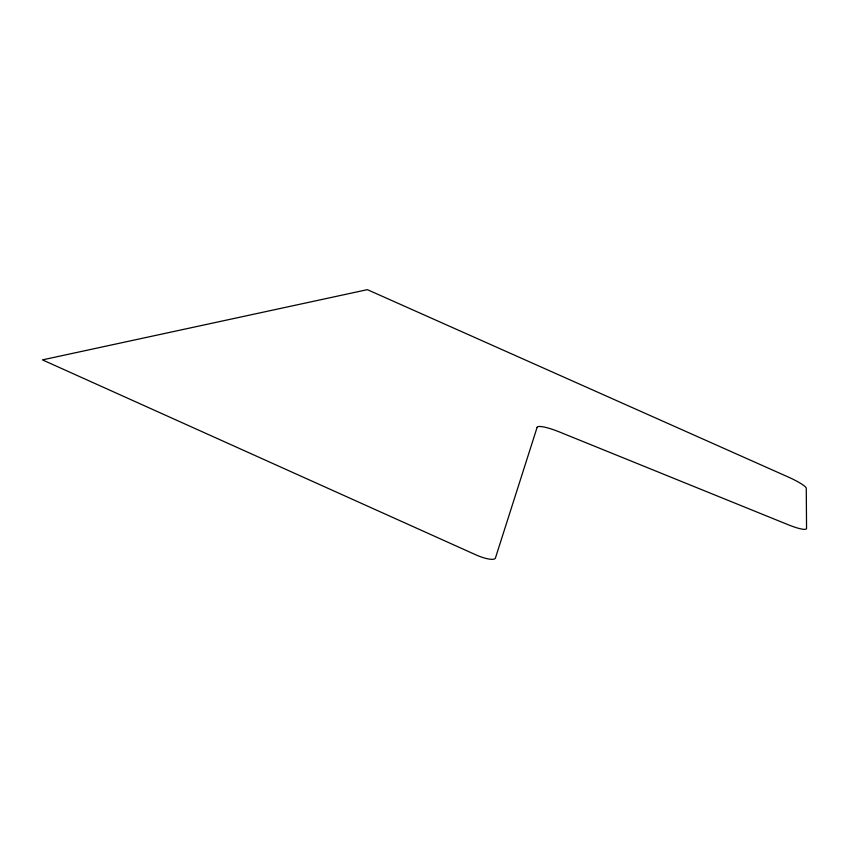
<?xml version="1.0" encoding="UTF-8"?>
<svg xmlns="http://www.w3.org/2000/svg" width="849" height="849" viewBox="0 0 849 849"><rect width="100%" height="100%" fill="white"/><g stroke="black" fill="none" stroke-linecap="round" stroke-linejoin="round"><path stroke-width="1.27" d="M537.109 427.376L495.423 558.058A17.489 4.532 22.8 0 1 476.024 554.906L42.45 359.88L367.362 289.658L788.137 476.968A20.96 3.152 24.1 0 1 806.274 488.292L806.55 528.365A23.846 4.065 24.4 0 1 788.105 524.693L559.353 431.939A24.462 4.436 23 0 0 537.109 427.376"/></g></svg>
